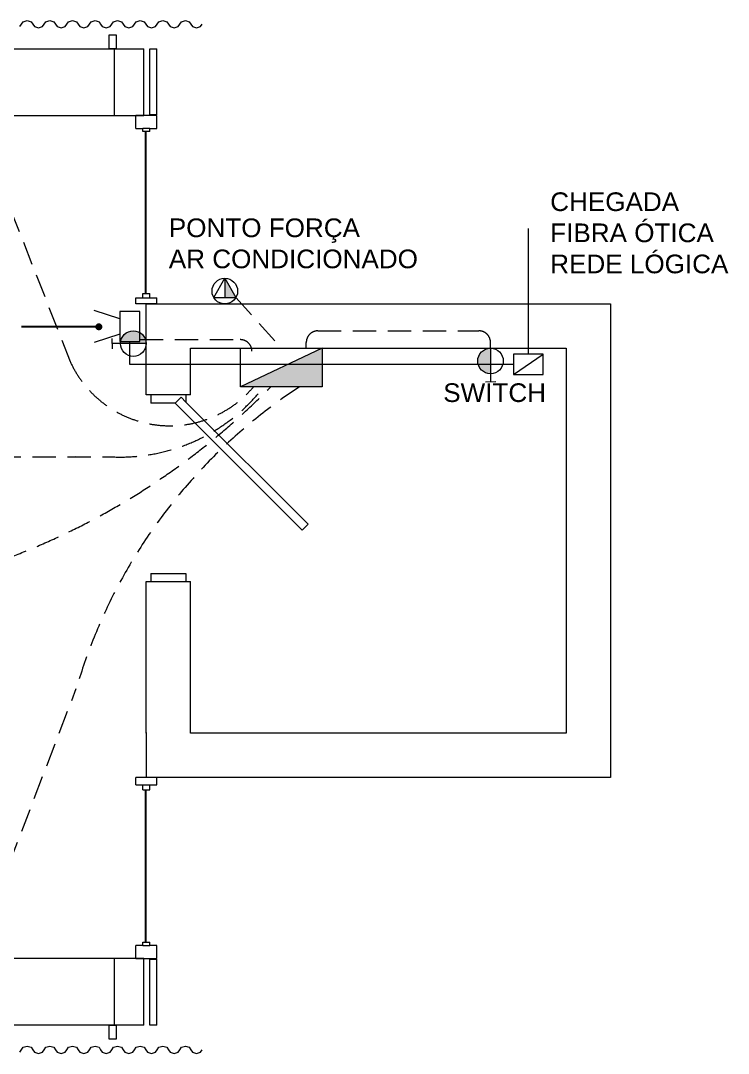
# Model space of a CAD drawing. Extents: x -28639 to -16277, y -1102 to 18050.
# Drawn here: x -19851 to -16818, y -1102 to 3324 of the extents above; entities that cross this region are included whole.
import ezdxf

# ---------------------------------------------------------------- set-up
doc = ezdxf.new("R2010")
doc.units = 0
doc.header["$LTSCALE"] = 5
doc.header["$MEASUREMENT"] = 0
doc.linetypes.add('HIDDEN', pattern=[0.375, 0.25, -0.125])
doc.layers.get('0').update_dxf_attribs({"color": 1, "linetype": 'CONTINUOUS', "lineweight": 13})
for name, color, linetype, lineweight in [('Anotações', 54, 'CONTINUOUS', 5), ('ArqElet', 11, 'CONTINUOUS', 5), ('Visto', 144, 'CONTINUOUS', 9)]:
    doc.layers.add(name, color=color, linetype=linetype, lineweight=lineweight)
doc.layers.add('Elétrica', color=7, linetype='CONTINUOUS', lineweight=18, true_color=0x0000e0)
doc.styles.get("Standard").update_dxf_attribs({"font": 'arial.ttf'})
doc.dimstyles.get("Standard").update_dxf_attribs({"dimtxt": 80, "dimasz": 30, "dimexe": 0.18, "dimexo": 0.0625, "dimgap": 30, "dimtad": 1, "dimlfac": 0.001, "dimzin": 0, "dimdsep": 46, "dimtxsty": 'Standard', "dimblk": 'DOT', "dimcen": 0.09, "dimclrd": 8, "dimclre": 8, "dimadec": 0, "dimazin": 0, "dimtfac": 1, "dimtdec": 4, "dimtofl": 0, "dimtmove": 2, "dimatfit": 3, "dimldrblk": 'DOT', "dimfxl": 300, "dimfxlon": 1, "dimtolj": 1, "dimtzin": 0, "dimarcsym": 0})

# ---------------------------------------------------------------- blocks, each defined once
blk = doc.blocks.new('_Dot')
at = {"color": 0, "linetype": 'ByBlock', "lineweight": -2}
blk.add_line((-0.5, 0), (-1, 0), dxfattribs=at)
at = {"color": 0, "linetype": 'ByBlock', "const_width": 0.5}
blk.add_lwpolyline([(-0.25, 0, 1), (0.25, 0, 1)], format="xyb", close=True, dxfattribs=at)

msp = doc.modelspace()

# ---------------------------------------------------------------- hatches: boundary and pattern name
h = msp.add_hatch(color=3)
h.dxf.hatch_style = 1
h.paths.add_polyline_path([(-18928.5, 2137.6), (-18976, 2219.9), (-18976, 2137.6)])
h = msp.add_hatch(color=256)
h.dxf.hatch_style = 1
h.paths.add_polyline_path([(-19313.4, 1940, 1), (-19423.1, 1940)])
h = msp.add_hatch(color=256)
h.dxf.hatch_style = 1
h.paths.add_polyline_path([(-18558.2, 1755.1), (-18558.2, 1920.1), (-18908.3, 1755.1)])
h = msp.add_hatch(color=256)
h.dxf.hatch_style = 1
h.paths.add_polyline_path([(-17837, 1810.4), (-17837, 1920.1, 0.414214), (-17891.9, 1865.3, 0.414214)])

# ---------------------------------------------------------------- linework, layer by layer
at = {"color": 4, "linetype": 'HIDDEN', "ltscale": 80}
for p, q in [((-20113.7, 3072.2), (-19639, 1863.6)), ((-18928.5, 2137.6), (-18733.2, 1920.1)), ((-18576.7, 1994.7), (-17887, 1994.7)), ((-19339.7, 1956.9), (-18909.7, 1956.9)), ((-18626.7, 1920.1), (-18626.7, 1944.7)), ((-21300.7, 1454.2), (-19453.6, 1454.2)), ((-20114.1, -850.3), (-19612.5, 461.6))]:
    msp.add_line(p, q, dxfattribs=at)
at = {"color": 3}
for p, q in [((-19023.5, 2137.6), (-18976, 2219.9)), ((-18976, 2219.9), (-18928.5, 2137.6)), ((-18976, 2219.9), (-18976, 2137.6)), ((-19023.5, 2137.6), (-18928.5, 2137.6))]:
    msp.add_line(p, q, dxfattribs=at)
for p, q in [((-19457.5, 1918), (-19458.4, 1962.1)), ((-19313.4, 1940), (-19458, 1940)), ((-18558.2, 1920.1), (-18908.3, 1755.1)), ((-17837, 1920.1), (-17837, 1944.7)), ((-17837, 1920.1), (-17837, 1775.5)), ((-17814.9, 1776), (-17859.1, 1775.1))]:
    msp.add_line(p, q)
msp.add_lwpolyline([(-18908.3, 1920.1), (-18558.2, 1920.1), (-18558.2, 1755.1), (-18908.3, 1755.1)], close=True)
msp.add_circle((-18976, 2165), 54.9, dxfattribs=at)
for centre in [(-19368.2, 1940), (-17837, 1865.3)]:
    msp.add_circle(centre, 54.9)
at = {"color": 4, "linetype": 'HIDDEN', "ltscale": 80}
for centre, radius, start, end in [((-18576.7, 1944.7), 50, 90, 180), ((-17887, 1944.7), 50, 0, 90), ((-18909.7, 1906.9), 50, 0, 90), ((-19211.6, 2056.6), 468.9, 204.3032, 319.993), ((-20994.4, 3923.1), 3099.7, 276.4106, 315.6215), ((-17382.9, -187.5), 2322.2, 123.2246, 163.7686), ((-19424, 2232.9), 779.3, 267.8234, 322.1841)]:
    msp.add_arc(centre, radius, start, end, dxfattribs=at)
msp.add_arc((-19626.3, 1504.2), 50, 270, 284.2536)
at = {"layer": 'ArqElet'}
for p, q in [((-19839.9, 3319.7), (-19822.8, 3324.2)), ((-19822.8, 3324.2), (-19805.7, 3319.7)), ((-19743.1, 3319.7), (-19726, 3324.2)), ((-19726, 3324.2), (-19708.9, 3319.7)), ((-19646.3, 3319.7), (-19629.2, 3324.2)), ((-19629.2, 3324.2), (-19612.1, 3319.7)), ((-19549.5, 3319.7), (-19532.4, 3324.2)), ((-19532.4, 3324.2), (-19515.3, 3319.7)), ((-19452.7, 3319.7), (-19435.6, 3324.2)), ((-19435.6, 3324.2), (-19418.5, 3319.7)), ((-19355.9, 3319.7), (-19338.8, 3324.2)), ((-19338.8, 3324.2), (-19321.7, 3319.7)), ((-19259.1, 3319.7), (-19242, 3324.2)), ((-19242, 3324.2), (-19224.9, 3319.7)), ((-19162.3, 3319.7), (-19145.2, 3324.2)), ((-19145.2, 3324.2), (-19128.1, 3319.7)), ((-19854.1, 3298.4), (-19839.9, 3319.7)), ((-19805.7, 3319.7), (-19798.6, 3309.1)), ((-19798.6, 3309.1), (-19791.5, 3298.4)), ((-19791.5, 3298.4), (-19774.4, 3294)), ((-19774.4, 3294), (-19757.3, 3298.4)), ((-19757.3, 3298.4), (-19750.2, 3309.1)), ((-19750.2, 3309.1), (-19743.1, 3319.7)), ((-19708.9, 3319.7), (-19701.8, 3309.1)), ((-19701.8, 3309.1), (-19694.7, 3298.4)), ((-19694.7, 3298.4), (-19677.6, 3294)), ((-19677.6, 3294), (-19660.5, 3298.4)), ((-19660.5, 3298.4), (-19653.4, 3309.1)), ((-19653.4, 3309.1), (-19646.3, 3319.7)), ((-19612.1, 3319.7), (-19605, 3309.1)), ((-19605, 3309.1), (-19597.9, 3298.4)), ((-19597.9, 3298.4), (-19580.8, 3294)), ((-19580.8, 3294), (-19563.7, 3298.4)), ((-19563.7, 3298.4), (-19556.6, 3309.1)), ((-19556.6, 3309.1), (-19549.5, 3319.7)), ((-19515.3, 3319.7), (-19508.2, 3309.1)), ((-19508.2, 3309.1), (-19501.1, 3298.4)), ((-19501.1, 3298.4), (-19484, 3294)), ((-19484, 3294), (-19466.9, 3298.4)), ((-19466.9, 3298.4), (-19459.8, 3309.1)), ((-19459.8, 3309.1), (-19452.7, 3319.7)), ((-19418.5, 3319.7), (-19411.4, 3309.1)), ((-19411.4, 3309.1), (-19404.3, 3298.4)), ((-19404.3, 3298.4), (-19387.2, 3294)), ((-19387.2, 3294), (-19370.1, 3298.4)), ((-19370.1, 3298.4), (-19363, 3309.1)), ((-19363, 3309.1), (-19355.9, 3319.7)), ((-19321.7, 3319.7), (-19314.6, 3309.1)), ((-19314.6, 3309.1), (-19307.5, 3298.4)), ((-19307.5, 3298.4), (-19290.4, 3294)), ((-19290.4, 3294), (-19273.3, 3298.4)), ((-19273.3, 3298.4), (-19266.2, 3309.1)), ((-19266.2, 3309.1), (-19259.1, 3319.7)), ((-19224.9, 3319.7), (-19217.8, 3309.1)), ((-19217.8, 3309.1), (-19210.7, 3298.4)), ((-19210.7, 3298.4), (-19193.6, 3294)), ((-19193.6, 3294), (-19176.5, 3298.4)), ((-19176.5, 3298.4), (-19169.4, 3309.1)), ((-19169.4, 3309.1), (-19162.3, 3319.7)), ((-19128.1, 3319.7), (-19121, 3309.1)), ((-19121, 3309.1), (-19113.9, 3298.4)), ((-19113.9, 3298.4), (-19096.8, 3294)), ((-19096.8, 3294), (-19079.7, 3298.4)), ((-19079.7, 3298.4), (-19072.6, 3309.1)), ((-19471.8, 3203.9), (-19471.8, 3263.9)), ((-19471.8, 3263.9), (-19441.8, 3263.9)), ((-19441.8, 3263.9), (-19441.8, 3203.9)), ((-20648.3, 3203.9), (-19448.3, 3203.9)), ((-19441.8, 3203.9), (-19471.8, 3203.9)), ((-19448.3, 2917.9), (-19448.3, 3203.9)), ((-19448.3, 3203.9), (-19323.3, 3203.9)), ((-19448.3, 2917.9), (-19448.3, 3203.9)), ((-19323.3, 2917.9), (-19323.3, 3203.9)), ((-19297.9, 3203.9), (-19267.9, 3203.9)), ((-19297.9, 2920.3), (-19297.9, 3203.9)), ((-19267.9, 2920.3), (-19267.9, 3203.9)), ((-20648.3, 2917.9), (-19448.3, 2917.9)), ((-19448.3, 2917.9), (-19323.3, 2917.9)), ((-19267.9, 2917.9), (-19357.9, 2917.9)), ((-19357.9, 2862.1), (-19357.9, 2917.9)), ((-19267.9, 2920.3), (-19297.9, 2920.3)), ((-19267.9, 2862.1), (-19267.9, 2917.9)), ((-19357.9, 2862.1), (-19327.9, 2862.1)), ((-19297.9, 2862.1), (-19327.9, 2862.1)), ((-19327.9, 2848.5), (-19327.9, 2862.1)), ((-19316.4, 2848.5), (-19327.9, 2848.5)), ((-19312.9, 2848.5), (-19316.4, 2848.5)), ((-19316.4, 2154.6), (-19316.4, 2848.5)), ((-19297.9, 2848.5), (-19312.9, 2848.5)), ((-19312.9, 2154.6), (-19312.9, 2848.5)), ((-19297.9, 2862.1), (-19267.9, 2862.1)), ((-19297.9, 2848.5), (-19297.9, 2862.1)), ((-19357.9, 2110.1), (-19357.9, 2136.6)), ((-19357.9, 2136.6), (-19327.9, 2136.6)), ((-19327.9, 2136.6), (-19327.9, 2154.6)), ((-19327.9, 2154.6), (-19316.4, 2154.6)), ((-19327.9, 2136.6), (-19297.9, 2136.6)), ((-19316.4, 2154.6), (-19312.9, 2154.6)), ((-19312.9, 2154.6), (-19297.9, 2154.6)), ((-19297.9, 2136.6), (-19297.9, 2154.6)), ((-19297.9, 2136.6), (-19267.9, 2136.6)), ((-19267.9, 2110.1), (-19267.9, 2136.6)), ((-19267.9, 2110.1), (-19357.9, 2110.1)), ((-19313.4, 2110.1), (-17323.4, 2110.1)), ((-19313.4, 1920.1), (-19313.4, 2110.1)), ((-17323.4, 2110.1), (-17323.4, 80.1)), ((-19313.4, 1720.1), (-19313.4, 1920.1)), ((-19123.4, 1720.1), (-19123.4, 1920.1)), ((-19123.4, 1920.1), (-17513.4, 1920.1)), ((-17513.4, 1920.1), (-17513.4, 270.1)), ((-19123.4, 1720.1), (-19313.4, 1720.1)), ((-19293.4, 1720.1), (-19293.4, 1685.1)), ((-19143.4, 1720.1), (-19293.4, 1720.1)), ((-19188.4, 1685.1), (-19293.4, 1685.1)), ((-19163.6, 1709.9), (-19188.4, 1685.1)), ((-19188.4, 1685.1), (-18643.9, 1140.7)), ((-19163.6, 1709.9), (-19143.4, 1689.6)), ((-19143.4, 1720.1), (-19143.4, 1689.6)), ((-19143.4, 1689.6), (-18619.1, 1165.4)), ((-19293.4, 955.1), (-19293.4, 920.1)), ((-19293.4, 955.1), (-19143.4, 955.1)), ((-19143.4, 955.1), (-19143.4, 920.1)), ((-19313.4, 270.1), (-19313.4, 920.1)), ((-19313.4, 920.1), (-19123.4, 920.1)), ((-19293.4, 920.1), (-19143.4, 920.1)), ((-19123.4, 270.1), (-19123.4, 920.1)), ((-19310.3, 270.1), (-19313.4, 270.1)), ((-19313.4, 270.1), (-19313.4, 80.1)), ((-17513.4, 270.1), (-19123.4, 270.1)), ((-19267.9, 80.1), (-19357.9, 80.1)), ((-19357.9, 48.3), (-19357.9, 80.1)), ((-19357.9, 48.3), (-19327.9, 48.3)), ((-19327.9, 48.3), (-19297.9, 48.3)), ((-19327.9, 26.8), (-19327.9, 48.3)), ((-17323.4, 80.1), (-19313.4, 80.1)), ((-19297.9, 48.3), (-19267.9, 48.3)), ((-19297.9, 26.8), (-19297.9, 48.3)), ((-19267.9, 48.3), (-19267.9, 80.1)), ((-19327.9, 26.8), (-19316.4, 26.8)), ((-19316.4, 26.8), (-19312.9, 26.8)), ((-19316.4, -625.5), (-19316.4, 26.8)), ((-19312.9, -625.5), (-19312.9, 26.8)), ((-19312.9, 26.8), (-19297.9, 26.8)), ((-19357.9, -696), (-19357.9, -640.2)), ((-19327.9, -640.2), (-19357.9, -640.2)), ((-19327.9, -640.2), (-19327.9, -625.5)), ((-19327.9, -625.5), (-19316.4, -625.5)), ((-19327.9, -640.2), (-19297.9, -640.2)), ((-19316.4, -625.5), (-19312.9, -625.5)), ((-19312.9, -625.5), (-19297.9, -625.5)), ((-19297.9, -640.2), (-19297.9, -625.5)), ((-19267.9, -640.2), (-19297.9, -640.2)), ((-19267.9, -696), (-19267.9, -640.2)), ((-19448.3, -696), (-20648.3, -696)), ((-19448.3, -982), (-19448.3, -696)), ((-19448.3, -982), (-19448.3, -696)), ((-19323.3, -696), (-19448.3, -696)), ((-19357.9, -696), (-19267.9, -696)), ((-19323.3, -982), (-19323.3, -696)), ((-19297.9, -982), (-19297.9, -698.4)), ((-19297.9, -698.4), (-19267.9, -698.4)), ((-19267.9, -982), (-19267.9, -698.4)), ((-19448.3, -982), (-20648.3, -982)), ((-19471.8, -1042), (-19471.8, -982)), ((-19471.8, -982), (-19441.8, -982)), ((-19323.3, -982), (-19448.3, -982)), ((-19441.8, -982), (-19441.8, -1042)), ((-19267.9, -982), (-19297.9, -982)), ((-19441.8, -1042), (-19471.8, -1042)), ((-19854.1, -1097.8), (-19839.9, -1076.4)), ((-19839.9, -1076.4), (-19822.8, -1072)), ((-19822.8, -1072), (-19805.7, -1076.4)), ((-19805.7, -1076.4), (-19798.6, -1087.1)), ((-19798.6, -1087.1), (-19791.5, -1097.8)), ((-19791.5, -1097.8), (-19774.4, -1102.2)), ((-19774.4, -1102.2), (-19757.3, -1097.8)), ((-19757.3, -1097.8), (-19750.2, -1087.1)), ((-19750.2, -1087.1), (-19743.1, -1076.4)), ((-19743.1, -1076.4), (-19726, -1072)), ((-19726, -1072), (-19708.9, -1076.4)), ((-19708.9, -1076.4), (-19701.8, -1087.1)), ((-19701.8, -1087.1), (-19694.7, -1097.8)), ((-19694.7, -1097.8), (-19677.6, -1102.2)), ((-19677.6, -1102.2), (-19660.5, -1097.8)), ((-19660.5, -1097.8), (-19653.4, -1087.1)), ((-19653.4, -1087.1), (-19646.3, -1076.4)), ((-19646.3, -1076.4), (-19629.2, -1072)), ((-19629.2, -1072), (-19612.1, -1076.4)), ((-19612.1, -1076.4), (-19605, -1087.1)), ((-19605, -1087.1), (-19597.9, -1097.8)), ((-19597.9, -1097.8), (-19580.8, -1102.2)), ((-19580.8, -1102.2), (-19563.7, -1097.8)), ((-19563.7, -1097.8), (-19556.6, -1087.1)), ((-19556.6, -1087.1), (-19549.5, -1076.4)), ((-19549.5, -1076.4), (-19532.4, -1072)), ((-19532.4, -1072), (-19515.3, -1076.4)), ((-19515.3, -1076.4), (-19508.2, -1087.1)), ((-19508.2, -1087.1), (-19501.1, -1097.8)), ((-19501.1, -1097.8), (-19484, -1102.2)), ((-19484, -1102.2), (-19466.9, -1097.8)), ((-19466.9, -1097.8), (-19459.8, -1087.1)), ((-19459.8, -1087.1), (-19452.7, -1076.4)), ((-19452.7, -1076.4), (-19435.6, -1072)), ((-19435.6, -1072), (-19418.5, -1076.4)), ((-19418.5, -1076.4), (-19411.4, -1087.1)), ((-19411.4, -1087.1), (-19404.3, -1097.8)), ((-19404.3, -1097.8), (-19387.2, -1102.2)), ((-19387.2, -1102.2), (-19370.1, -1097.8)), ((-19370.1, -1097.8), (-19363, -1087.1)), ((-19363, -1087.1), (-19355.9, -1076.4)), ((-19355.9, -1076.4), (-19338.8, -1072)), ((-19338.8, -1072), (-19321.7, -1076.4)), ((-19321.7, -1076.4), (-19314.6, -1087.1)), ((-19314.6, -1087.1), (-19307.5, -1097.8)), ((-19307.5, -1097.8), (-19290.4, -1102.2)), ((-19290.4, -1102.2), (-19273.3, -1097.8)), ((-19273.3, -1097.8), (-19266.2, -1087.1)), ((-19266.2, -1087.1), (-19259.1, -1076.4)), ((-19259.1, -1076.4), (-19242, -1072)), ((-19242, -1072), (-19224.9, -1076.4)), ((-19224.9, -1076.4), (-19217.8, -1087.1)), ((-19217.8, -1087.1), (-19210.7, -1097.8)), ((-19210.7, -1097.8), (-19193.6, -1102.2)), ((-19193.6, -1102.2), (-19176.5, -1097.8)), ((-19176.5, -1097.8), (-19169.4, -1087.1)), ((-19169.4, -1087.1), (-19162.3, -1076.4)), ((-19162.3, -1076.4), (-19145.2, -1072)), ((-19145.2, -1072), (-19128.1, -1076.4)), ((-19128.1, -1076.4), (-19121, -1087.1)), ((-19121, -1087.1), (-19113.9, -1097.8)), ((-19113.9, -1097.8), (-19096.8, -1102.2)), ((-19096.8, -1102.2), (-19079.7, -1097.8)), ((-19079.7, -1097.8), (-19072.6, -1087.1))]:
    msp.add_line(p, q, dxfattribs=at)
at = {"layer": 'Elétrica'}
for p, q in [((-17674.7, 1894.1), (-17674.7, 2433.1)), ((-19425.9, 2046.5), (-19536, 2081.3)), ((-19425.9, 1980), (-19536, 1945.3)), ((-17738.6, 1807.9), (-17610.7, 1894.1))]:
    msp.add_line(p, q, dxfattribs=at)
for points in [[(-19425.9, 2077.2), (-19425.9, 1949.3), (-19339.7, 1949.3), (-19339.7, 2077.2)], [(-17738.6, 1807.9), (-17610.7, 1807.9), (-17610.7, 1894.1), (-17738.6, 1894.1)]]:
    msp.add_lwpolyline(points, close=True, dxfattribs=at)
msp.add_lwpolyline([(-17738.6, 1851), (-19382.8, 1851), (-19382.8, 1949.3)], dxfattribs=at)
at = {"layer": 'Visto'}
for p, q in [((-19313.4, 1920.1), (-19313.4, 1920.1)), ((-18643.9, 1140.7), (-18619.1, 1165.4))]:
    msp.add_line(p, q, dxfattribs=at)

# ---------------------------------------------------------------- texts
at = {"layer": 'Anotações', "char_height": 80, "width": 1401.666}
for s, insert, attachment_point in [('{\\pxt0.0375;CHEGADA \\PFIBRA ÓTICA\\PREDE LÓGICA}', (-17581.1, 2588.1), 1), ('PONTO FORÇA \\PAR CONDICIONADO', (-19216, 2476.3), 1), ('{\\pxt0.0375;SWITCH}', (-18039.7, 1688.5), 7)]:
    msp.add_mtext(s, dxfattribs=dict(at, insert=insert, attachment_point=attachment_point))

# ---------------------------------------------------------------- leaders
at = {"layer": 'Anotações'}
msp.add_leader([(-19516, 2011.9), (-19848.2, 2011.9)], dimstyle='Standard', dxfattribs=at)

doc.saveas('drawing.dxf')
